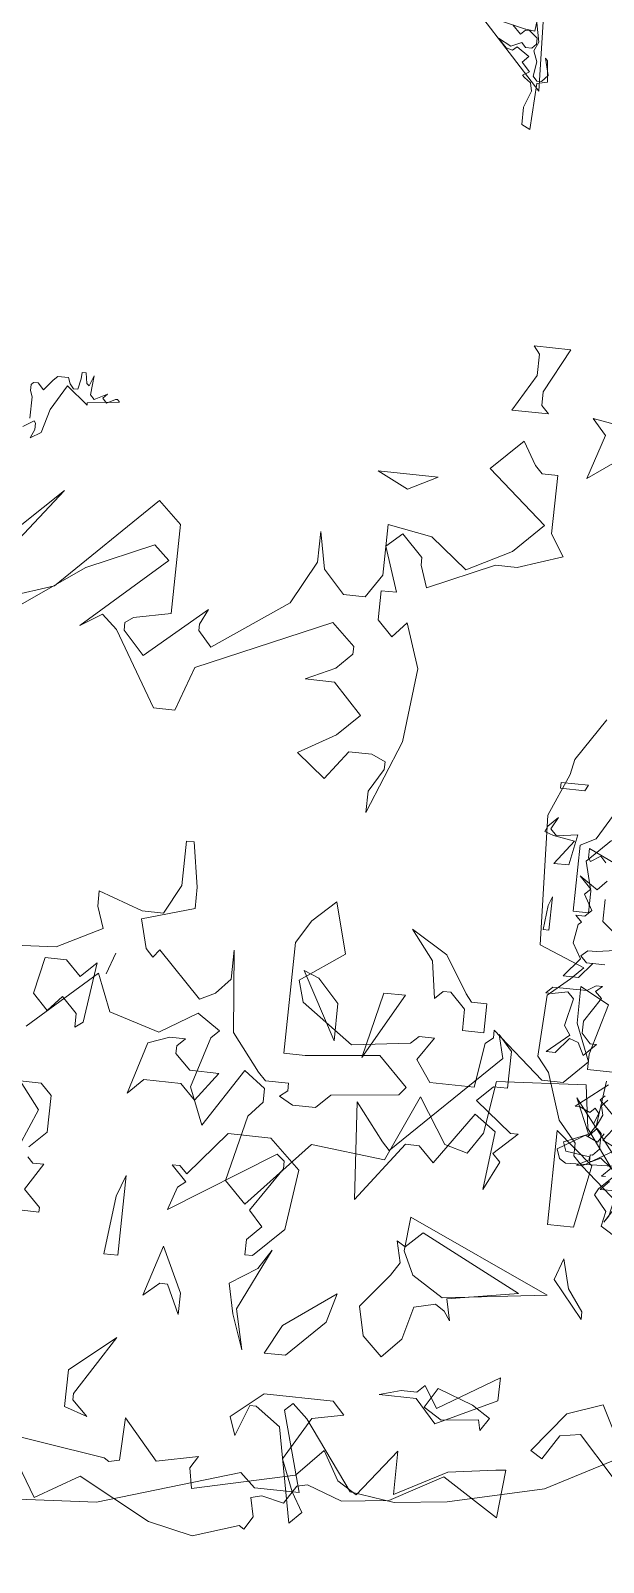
# Model space of a CAD drawing. Header units: metres. Extents: x 329311 to 330425, y 7396637 to 7397287.
# Drawn here: x 329856.819 to 329857.256, y 7397026.952 to 7397028.12 of the extents above; entities that cross this region are included whole.
import ezdxf

# ---------------------------------------------------------------- set-up
doc = ezdxf.new("R2010")
doc.units = ezdxf.units.M
doc.linetypes.add('CACHE2', pattern=[4.7625, 3.175, -1.5875])
doc.layers.get('0').update_dxf_attribs({"lineweight": 18})
doc.layers.add('ARBRE', color=251, linetype='Continuous', lineweight=13)
doc.layers.add('AXES+POTEAUX', color=6, linetype='CACHE2', lineweight=13)
doc.layers.add('VEGETAIS', color=3, linetype='Continuous')
pattern_1 = [(341.96263, (329827.33868, 7397103.38185), (0.0540704, 0.16604302), [0.127, -0.047625]), (71.96263, (329827.33868, 7397103.38185), (-0.16604302, 0.0540704), [0.127, -0.047625])]

# ---------------------------------------------------------------- blocks, each defined once
blk = doc.blocks.new('WMF26', base_point=(0, 0.0008))
at = {"color": 85}
for points in [[(11.9727, -3.1163), (12.4238, -3.5016), (12.5251, -3.6045), (12.5251, -3.7494), (12.7359, -3.9898), (12.9112, -4.5142), (13.0496, -4.688), (13.0199, -5.387), (12.7721, -5.5977), (12.6346, -5.7369), (13.1582, -5.9476), (13.2233, -7.4181), (13.0199, -7.9055), (12.9837, -8.0792), (12.6708, -8.5666)], [(9.5274, -11.9578), (8.756, -12.3728), (8.3048, -12.4823), (8.0578, -12.5119), (7.8462, -12.4823), (7.6066, -12.162), (7.5342, -12.097), (7.4979, -12.1332), (7.6066, -12.5119), (7.395, -12.5119), (7.3226, -12.4461), (6.6606, -12.6568), (6.2095, -12.6857)]]:
    blk.add_lwpolyline(points, dxfattribs=at)
at = {"color": 63}
for points in [[(11.4375, -2.4255), (12.1357, -2.8404), (12.0995, -3.0142), (12.2452, -3.1895), (12.209, -3.262), (12.0344, -3.4365)], [(12.0706, -3.7132), (12.4205, -3.5016), (12.4856, -3.5016), (12.3464, -3.5757), (12.3464, -3.6119), (12.6239, -3.6481), (12.6601, -3.7494), (12.4205, -3.8515), (12.274, -3.7856), (12.209, -3.8877)], [(8.9931, -10.9468), (8.7823, -10.6628), (8.7519, -10.4594), (8.3303, -10.4882), (8.2941, -10.736), (8.2282, -10.8381), (8.1195, -10.8085), (7.9812, -10.5977), (7.8429, -10.9106), (7.4938, -10.8744), (7.2098, -11.1872), (7.1085, -11.0851), (7.181, -10.7723), (7.246, -10.699), (7.246, -10.634), (7.1447, -10.5607), (6.9694, -10.8381), (6.8969, -10.6628), (6.9694, -10.4232), (7.0064, -10.387), (6.8969, -10.3145), (6.7224, -10.4232), (6.482, -10.3507), (6.4095, -10.1754), (6.0975, -10.4594)], [(5.6389, -10.1103), (6.1987, -10.0733), (6.4095, -9.9646), (6.3733, -9.8625), (6.3733, -9.7892), (6.5849, -9.8625), (6.6862, -9.8625), (6.7586, -9.7242), (6.7586, -9.5134), (6.7948, -9.5134), (6.8311, -9.7242), (6.8311, -9.8255), (6.5849, -9.8996), (6.6211, -10.037), (6.6573, -10.0733), (6.6862, -10.037), (6.8969, -10.2478), (6.9694, -10.2116), (7.0352, -10.1391), (7.0352, -10.0008), (7.0723, -10.387), (7.2098, -10.5607), (7.246, -10.5977), (7.3555, -10.5977), (7.3555, -10.634), (7.3193, -10.6628), (7.3843, -10.699), (7.4938, -10.699), (7.5597, -10.634), (7.8791, -10.5977), (7.9088, -10.5607), (7.7696, -10.4232), (7.4205, -10.4594), (7.3193, -10.4594), (7.3193, -9.9358), (7.3843, -9.8255), (7.4938, -9.7242), (7.5597, -9.9646), (7.3555, -10.1103), (7.3843, -10.2116), (7.6321, -10.387), (7.9088, -10.3507), (7.945, -10.3145), (8.0175, -10.3145), (7.945, -10.4232), (8.0175, -10.5245), (8.2282, -10.5245), (8.2579, -10.3145), (8.2941, -10.284), (8.2941, -10.2478), (8.5419, -10.4594), (8.6432, -10.4594), (8.7519, -10.3507), (8.6794, -10.1754), (8.6794, -10.0008), (8.8185, -10.0733), (8.7519, -10.3145), (8.7519, -10.387), (9.0655, -10.387)], [(8.7519, -9.3018), (8.6432, -9.4113), (8.6794, -9.5496), (8.6794, -9.6517), (8.6069, -9.6517), (8.6069, -9.3381), (8.6794, -9.3018), (8.8185, -9.0622)], [(12.209, -4.2738), (12.274, -4.2006), (12.2452, -4.0993), (12.3102, -3.9602), (12.2452, -4.4846)], [(7.9993, -5.5063), (8.0183, -5.5961), (7.9993, -5.6381), (8.0183, -5.6891), (8.0076, -5.7575), (8.0282, -5.7789), (8.0496, -5.7789), (8.0784, -5.7476), (8.0578, -5.6669), (8.0685, -5.6784), (8.0784, -5.7789), (8.0282, -5.7896), (8.0183, -6.0086), (7.9779, -5.9896), (7.9779, -5.9081), (8.0076, -5.8291), (7.9993, -5.7896), (7.9681, -5.7682), (7.9574, -5.7575), (7.9886, -5.7393), (7.9491, -5.6973), (7.9779, -5.6669), (7.9178, -5.6274), (7.8989, -5.6463), (7.8668, -5.6381), (7.8273, -5.5961), (7.8882, -5.6274), (7.9384, -5.606), (7.9574, -5.6274), (7.9886, -5.6274), (8.0076, -5.606), (8.0076, -5.5771), (7.9681, -5.5459), (7.9491, -5.5459), (7.9277, -5.5664), (7.8882, -5.5269)], [(5.8447, -7.6288), (5.8365, -7.619), (5.7863, -7.6503)], [(5.8151, -7.6083), (5.8151, -7.5078), (5.8052, -7.4782), (5.8052, -7.4494), (5.8151, -7.4387), (5.8365, -7.4387), (5.8653, -7.4683), (5.9056, -7.4181), (5.9262, -7.3991), (5.9765, -7.3991), (5.9872, -7.428), (6.0061, -7.4494), (6.0267, -7.4494), (6.0374, -7.3991), (6.0374, -7.3679), (6.0563, -7.3679), (6.0662, -7.4181), (6.0769, -7.428), (6.0967, -7.3777), (6.0884, -7.4683), (6.1074, -7.4889), (6.1675, -7.4576), (6.1469, -7.4782), (6.1675, -7.4996), (6.2078, -7.4782), (6.2177, -7.4782), (6.2284, -7.4889), (6.0769, -7.5078), (6.0769, -7.5185), (5.9765, -7.4387), (5.9056, -7.558), (5.876, -7.6692), (5.8258, -7.7005), (5.8447, -7.6585), (5.8447, -7.6288), (5.8447, -7.6288)], [(6.482, -10.0733), (6.4457, -10.1754), (6.482, -10.0733), (6.482, -10.0733)]]:
    blk.add_lwpolyline(points, dxfattribs=at)
at = {"color": 106}
for points in [[(12.1431, -3.4085), (12.1908, -3.4085), (12.0912, -3.5082), (12.2172, -3.6086), (12.3168, -3.5608), (12.3423, -3.5608), (12.3423, -3.6349), (12.3168, -3.6349), (12.2427, -3.7082), (12.2427, -3.8869), (12.2954, -3.9396), (12.3958, -3.8342), (12.3168, -3.9602), (12.3423, -3.9873), (12.2954, -4.1133), (12.3423, -4.166), (12.3958, -4.1133), (12.5218, -4.166), (12.5696, -4.166), (12.2172, -4.4451)], [(12.2427, -4.3183), (12.2954, -4.2656), (12.0912, -4.0664)], [(12.0649, -4.0137), (12.2172, -3.8136), (12.0435, -3.7346)], [(12.0171, -3.2562), (12.1908, -3.2562), (12.0912, -3.3558)], [(12.7145, -4.9251), (12.8602, -4.7497), (12.9623, -4.7497), (12.7145, -4.9613), (12.7869, -5.0634), (12.7145, -5.3763), (12.7869, -5.4487), (12.9623, -5.4125), (13.0347, -5.4125), (12.9623, -5.4849), (12.5762, -5.4849), (12.4749, -5.5508), (12.4016, -5.5508), (12.4749, -5.4849), (12.4016, -5.4125), (12.5762, -5.1358), (12.5762, -4.9975), (12.4749, -4.8889), (12.4016, -4.8889), (12.5399, -4.7497), (12.6124, -4.8889), (12.7145, -4.9251), (12.7145, -4.9251)], [(8.1805, -4.9448), (8.1302, -4.986), (8.1195, -5.0881), (8.3427, -5.0856), (8.3707, -5.0626), (8.3501, -5.2099), (8.4011, -5.2157), (8.4373, -5.3647), (8.285, -5.1317), (8.1607, -5.1391), (8.1805, -5.4413), (8.0784, -5.4306), (8.0273, -5.4718), (8.0422, -5.825), (7.7252, -5.4915), (7.9434, -5.5401), (7.9944, -5.5459), (8.066, -4.8609), (7.9746, -4.7933), (8.071, -4.809), (8.1805, -4.9448), (8.1805, -4.9448)], [(12.6857, -5.8348), (12.7869, -6.0094), (12.7507, -6.2202), (12.7145, -6.2498), (12.7869, -6.3222), (12.6857, -6.3222), (12.6124, -6.3947), (12.7145, -6.5701), (12.6486, -6.6351), (12.7869, -6.7734), (12.5762, -6.6351), (12.4749, -6.7438)], [(12.5111, -6.9488), (12.5762, -7.0212), (12.6857, -6.9488), (12.7145, -6.985), (12.7145, -7.0937), (12.4016, -6.9488)], [(12.4749, -6.5338), (12.4749, -6.286), (12.2633, -6.1115)], [(12.2995, -5.9723), (12.5111, -5.9361), (12.6124, -5.9361), (12.6857, -5.8711), (12.6124, -5.7986), (12.4016, -5.7986), (12.5399, -5.7986), (12.6857, -5.6232), (12.8602, -5.6232), (12.6857, -5.8348), (12.6857, -5.8348)], [(13.1418, -6.1238), (13.1121, -6.3996), (13.0759, -6.5017), (13.0759, -6.1238), (13.1418, -6.1238), (13.1418, -6.1238)], [(12.8898, -7.1587), (13.136, -7.195), (13.2381, -7.232), (13.2093, -7.2971), (13.0998, -7.4066), (13.1731, -7.2682), (13.0998, -7.195), (12.8602, -7.232), (12.9261, -6.8821), (13.0998, -6.8821), (12.8898, -7.1587), (12.8898, -7.1587)], [(8.2101, -7.232), (8.2101, -7.2971), (8.2463, -7.3333), (8.0726, -7.3333), (8.1739, -7.1587), (8.1739, -7.0575), (8.1451, -7.0212), (8.3196, -7.0212), (8.2101, -7.232), (8.2101, -7.232)], [(8.6975, -7.4428), (8.4579, -7.6173), (8.5238, -7.4066), (8.4579, -7.3333), (8.6975, -7.3703), (8.6975, -7.4428), (8.6975, -7.4428)], [(8.2463, -7.6173), (8.3196, -7.6173), (8.3196, -7.894), (8.3855, -7.996), (8.1739, -8.0685), (8.0726, -8.0685), (7.7589, -8.2076), (7.7227, -8.1047), (7.7227, -8.0685), (7.6214, -7.9672), (7.5482, -8.0323), (7.6214, -8.2439), (7.5482, -8.2439), (7.5482, -8.3814), (7.6214, -8.4546), (7.6865, -8.3814), (7.7589, -8.5921), (7.7227, -8.942), (7.5852, -9.2911), (7.5852, -9.1899), (7.6503, -9.0804), (7.6503, -9.0441), (7.5852, -9.0145), (7.4757, -9.0145), (7.3736, -9.1528), (7.2353, -9.0441), (7.4098, -8.942), (7.5119, -8.8399), (7.3736, -8.695), (7.2353, -8.695), (7.3736, -8.6292), (7.4469, -8.5559), (7.4469, -8.5197), (7.3374, -8.4176), (6.7117, -8.695), (6.6392, -8.9058), (6.5371, -8.9058), (6.3255, -8.5559), (6.2531, -8.4909), (6.1518, -8.5559), (6.5371, -8.2076), (6.4639, -8.141), (6.1518, -8.2801), (5.7657, -8.5559)], [(5.7295, -8.2076), (6.0127, -7.9302), (5.8019, -8.2076)], [(5.8019, -8.4546), (6.0127, -8.3814), (6.4639, -7.9302), (6.5734, -8.0323), (6.5734, -8.4546), (6.3988, -8.4909), (6.3618, -8.5197), (6.3618, -8.5559), (6.4639, -8.6654), (6.7479, -8.4176), (6.7117, -8.4909), (6.7117, -8.5197), (6.7767, -8.5921), (7.1266, -8.3451), (7.2353, -8.141), (7.2353, -7.996), (7.2715, -8.1706), (7.3736, -8.2801), (7.4757, -8.2801), (7.5482, -8.1706), (7.5482, -7.9302), (7.7589, -7.9672), (7.9343, -8.1047), (8.1451, -7.996), (8.2826, -7.8577), (7.9993, -7.6173), (8.1451, -7.4724), (8.2101, -7.5811), (8.2463, -7.6173), (8.2463, -7.6173)], [(7.6214, -7.7556), (7.4757, -7.6832), (7.7589, -7.6832), (7.6214, -7.7556), (7.6214, -7.7556)], [(13.1121, -7.805), (12.7985, -7.805), (12.8363, -7.7392), (13.1121, -7.7392), (13.1121, -7.805), (13.1121, -7.805)], [(8.1451, -10.0914), (8.1739, -10.1284), (8.2463, -10.1284), (8.2463, -10.2659), (8.1451, -10.2659), (8.1451, -10.1647), (8.0726, -10.0914), (8.0356, -10.0914), (7.9993, -10.1284), (7.9705, -9.9539), (7.861, -9.8148), (8.0356, -9.9177), (8.1451, -10.0914), (8.1451, -10.0914)], [(7.5482, -10.2009), (7.5482, -10.3763), (7.3736, -10.0626), (7.4469, -10.0914), (7.5482, -10.2009), (7.5482, -10.2009)], [(6.3255, -10.2009), (6.3988, -10.1284), (6.3618, -10.4125), (6.3255, -10.4413), (6.3255, -10.3763), (6.2531, -10.3022), (6.188, -10.3763), (6.1156, -10.3022), (6.1518, -10.1284), (6.2531, -10.1284), (6.3255, -10.2009), (6.3255, -10.2009)], [(7.6865, -10.4413), (7.7589, -10.1284), (7.861, -10.1284), (7.6865, -10.4413), (7.6865, -10.4413)], [(8.3855, -10.5137), (8.3196, -10.5137), (8.2463, -10.5862), (8.4217, -10.7245), (8.4579, -10.7245), (8.3492, -10.8266), (8.3855, -10.8637), (8.3196, -11.0012), (8.3492, -10.7245), (8.2463, -10.6521), (8.0726, -10.8999), (7.9993, -10.8266), (7.9343, -10.8266), (7.7227, -11.1107), (7.6865, -10.6521), (7.8248, -10.8266), (7.861, -10.8637), (8.3492, -10.3763), (8.3196, -10.2659), (8.3855, -10.3392), (8.3855, -10.5137), (8.3855, -10.5137)], [(6.8129, -10.4775), (6.8129, -10.5137), (6.8862, -10.5862), (7.0245, -10.5862), (6.9224, -10.7245), (6.85, -10.6521), (6.6754, -10.6521), (6.603, -10.7245), (6.6754, -10.4775), (6.7767, -10.4413), (6.85, -10.4413), (6.8129, -10.4775), (6.8129, -10.4775)], [(8.9231, -11.0629), (8.9453, -10.9567), (8.9643, -10.9262), (8.9404, -10.8258), (8.6942, -10.8365), (8.6638, -10.8176), (8.6481, -10.7739), (8.7873, -10.6875), (8.7156, -10.5245), (8.9717, -10.8455), (8.9956, -10.9452), (8.9033, -11.0934), (8.9231, -11.0629), (8.9231, -11.0629)], [(6.1222, -11.0242), (6.1955, -10.8464), (6.0958, -10.7196), (6.1955, -10.7196), (6.2481, -10.7731), (6.2481, -10.946), (6.1691, -11.0242)], [(6.1691, -11.072), (6.1955, -11.0983), (6.2481, -11.0983), (6.1691, -11.2251), (6.2481, -11.3033), (6.2481, -11.3247), (6.1691, -11.3247)], [(8.7626, -11.1329), (8.6391, -11.1329), (8.6391, -10.6875), (8.8194, -10.8365), (8.7626, -11.1329), (8.7626, -11.1329)], [(6.067, -12.3604), (6.6746, -12.4452), (6.6993, -12.4601), (6.7487, -12.4485), (6.7545, -12.246), (6.92, -12.4345), (7.1167, -12.3926), (7.0822, -12.4494), (7.0995, -12.5457), (7.5803, -12.4321), (7.7029, -12.302), (7.782, -12.437), (7.875, -12.4946), (8.0496, -12.2682), (8.0504, -12.4749), (8.2941, -12.3423), (8.5189, -12.3102), (8.5658, -12.3045), (8.5452, -12.5325), (8.2784, -12.367), (8.0314, -12.5053), (7.81, -12.5309), (7.642, -12.4708), (7.5926, -12.4823), (7.5391, -12.5687), (7.4329, -12.5457), (7.3827, -12.558), (7.4033, -12.6478), (7.3654, -12.7095), (7.3407, -12.6947), (7.1258, -12.7663), (6.9134, -12.7211), (6.5709, -12.5432), (6.3667, -12.6651), (6.2045, -12.4016)], [(7.4469, -11.0012), (7.4098, -11.2852), (7.2715, -11.4235), (7.2353, -11.4235), (7.2353, -11.3511), (7.3003, -11.2852), (7.2353, -11.2127), (7.3736, -11.0012), (7.3736, -10.9649), (7.3374, -10.9361), (6.85, -11.249), (6.8862, -11.1395), (6.9224, -11.1107), (6.85, -11.0374), (6.8862, -11.0374), (6.9224, -11.0736), (7.097, -10.8637), (7.3003, -10.8637), (7.4469, -11.0012), (7.4469, -11.0012)], [(6.5734, -11.4886), (6.603, -11.2127), (6.6392, -11.1107), (6.6392, -11.4886), (6.5734, -11.4886), (6.5734, -11.4886)], [(7.9952, -11.1658), (7.9804, -11.3272), (8.0331, -11.4367), (8.1813, -11.5281), (8.6736, -11.4647), (7.9952, -11.1658), (7.9952, -11.1658)], [(8.5378, -11.4713), (8.2035, -11.5314), (8.2274, -11.6326), (8.1986, -11.5906), (8.1541, -11.5618), (8.0529, -11.5865), (8.0133, -11.7413), (7.9244, -11.8343), (7.8306, -11.7454), (7.7976, -11.6088), (7.9285, -11.4474), (7.9672, -11.3848), (7.9434, -11.2835), (7.9837, -11.3082), (8.0611, -11.2333), (8.5378, -11.4713), (8.5378, -11.4713)], [(8.8441, -11.5248), (8.8441, -11.561), (8.6975, -11.3873), (8.7337, -11.2852), (8.77, -11.4235), (8.8441, -11.5248), (8.8441, -11.5248)], [(7.1752, -11.5651), (7.3028, -11.482), (7.3604, -11.3889), (7.223, -11.6812), (7.2682, -11.8706), (7.2081, -11.7059), (7.1752, -11.5651), (7.1752, -11.5651)], [(6.9513, -11.7364), (6.8862, -11.5989), (6.85, -11.5989), (6.7767, -11.6639), (6.85, -11.4235), (6.9513, -11.6351), (6.9513, -11.7364), (6.9513, -11.7364)], [(7.4757, -11.8747), (7.3736, -11.8747), (7.4469, -11.7364), (7.6865, -11.561), (7.6503, -11.7001), (7.4757, -11.8747), (7.4757, -11.8747)], [(6.5001, -12.1875), (6.5734, -12.26), (6.4639, -12.2238), (6.4639, -12.0492), (6.6754, -11.8747), (6.5001, -12.1587), (6.5001, -12.1875), (6.5001, -12.1875)], [(8.2101, -12.1225), (8.1088, -12.013), (7.9343, -12.013), (8.0356, -11.9834), (8.1088, -11.9834), (8.1451, -11.9471), (8.2101, -12.0492), (8.4942, -11.8747), (8.4942, -11.9834), (8.2101, -12.1225), (8.2101, -12.1225)], [(8.2076, -11.9554), (8.3764, -12.0171), (8.4629, -12.0706), (8.4242, -12.1324), (8.4126, -12.0822), (8.2373, -12.1027), (8.1508, -12.0492), (8.2076, -11.9554), (8.2076, -11.9554)], [(8.8243, -12.0114), (8.9898, -11.9513), (9.0845, -12.1299), (9.1339, -12.1184), (9.1207, -12.195), (9.0672, -12.2814), (8.8976, -12.1003), (8.8013, -12.1176), (8.728, -12.2345), (8.6728, -12.2007), (8.8243, -12.0114), (8.8243, -12.0114)], [(7.7779, -12.1274), (7.6297, -12.1579), (7.5119, -12.3621), (7.5737, -12.5111), (7.6297, -12.6033), (7.5737, -12.6593), (7.4815, -12.2139), (7.3629, -12.1274), (7.3325, -12.1274), (7.2765, -12.2756), (7.246, -12.1892), (7.3942, -12.0657), (7.7219, -12.0657), (7.7779, -12.1274), (7.7779, -12.1274)]]:
    blk.add_lwpolyline(points, dxfattribs=at)
blk = doc.blocks.new('T2_02')
at = {"xscale": 0.3499999999999943, "yscale": 0.3499999999999943, "zscale": 0.3499999999999943}
blk.add_blockref('WMF26', (-2.2399, 1.997), dxfattribs=at)

msp = doc.modelspace()

# ---------------------------------------------------------------- hatches: boundary and pattern name
at = {"layer": 'AXES+POTEAUX'}
h = msp.add_hatch(dxfattribs=at)
h.set_pattern_fill('ANGLE', color=253, scale=0.025)
h.set_pattern_definition(pattern_1)
edge = h.paths.add_edge_path()
edge.add_line((329826.7385, 7397041.2079), (329842.2426, 7397036.1779))
edge.add_line((329846.8442, 7397037.6251), (329826.8826, 7397044.0928))
edge.add_line((329826.7385, 7397041.2079), (329826.8826, 7397044.0928))
edge.add_line((329844.8123, 7397035.297), (329860.3047, 7397030.2222))
edge.add_line((329859.606, 7397032.0674), (329846.4153, 7397036.308))
edge.add_line((329845.088, 7397036.1686), (329844.8123, 7397035.297))
edge.add_line((329842.5027, 7397037.0002), (329845.088, 7397036.1686))
edge.add_line((329846.4153, 7397036.308), (329846.8442, 7397037.6251))
edge.add_line((329862.8868, 7397029.3806), (329868.6707, 7397027.4942))
edge.add_line((329868.6707, 7397027.4942), (329868.1393, 7397025.8622))
edge.add_line((329868.1393, 7397025.8622), (329869.8371, 7397025.3093))
edge.add_line((329869.8371, 7397025.3093), (329870.2976, 7397026.7236))
edge.add_line((329870.4296, 7397026.6807), (329870.9966, 7397028.5012))
edge.add_line((329870.9966, 7397028.5012), (329869.4474, 7397029.0057))
edge.add_line((329869.3891, 7397028.8268), (329864.8797, 7397030.2953))
edge.add_line((329864.8797, 7397030.2953), (329865.243, 7397031.6298))
edge.add_line((329865.243, 7397031.6298), (329860.0176, 7397033.3314))
edge.add_line((329860.0176, 7397033.3314), (329859.606, 7397032.0674))
edge.add_line((329860.3047, 7397030.2222), (329860.5922, 7397031.1312))
edge.add_line((329860.5922, 7397031.1312), (329863.1775, 7397030.2996))
edge.add_line((329863.1775, 7397030.2996), (329862.8868, 7397029.3806))
edge.add_line((329842.2426, 7397036.1779), (329842.5027, 7397037.0002))
edge.add_line((329869.4474, 7397029.0057), (329869.3891, 7397028.8268))
h = msp.add_hatch(dxfattribs=at)
h.set_pattern_fill('ANGLE', color=253, scale=0.025)
h.set_pattern_definition(pattern_1)
edge = h.paths.add_edge_path()
edge.add_line((329819.1935, 7397028.939), (329822.1725, 7397038.0422))
edge.add_line((329820.2002, 7397038.2398), (329816.6358, 7397027.294))
edge.add_line((329820.2002, 7397038.2398), (329822.1725, 7397038.0422))
edge.add_line((329816.6358, 7397027.294), (329819.0805, 7397026.5098))
edge.add_line((329821.7047, 7397025.6285), (329840.3785, 7397019.5539))
edge.add_line((329819.3852, 7397027.2995), (329821.9742, 7397026.4804))
edge.add_line((329819.1387, 7397026.5209), (329819.3646, 7397027.2351))
edge.add_line((329821.9742, 7397026.4804), (329821.7121, 7397025.6518))
edge.add_line((329823.38, 7397027.5745), (329819.1935, 7397028.939))
edge.add_line((329822.9529, 7397026.2608), (329823.38, 7397027.5745))
edge.add_line((329837.125, 7397021.6588), (329822.9529, 7397026.2608))
edge.add_line((329837.5369, 7397022.9656), (329837.125, 7397021.6588))
edge.add_line((329846.004, 7397020.2084), (329837.5369, 7397022.9656))
edge.add_line((329840.3785, 7397019.5539), (329840.6662, 7397020.4632))
edge.add_line((329840.6662, 7397020.4632), (329843.2554, 7397019.644))
edge.add_line((329843.2554, 7397019.644), (329842.8615, 7397018.3987))
edge.add_line((329842.8615, 7397018.3987), (329859.1769, 7397013.0858))
edge.add_line((329845.5763, 7397018.8948), (329846.004, 7397020.2084))
edge.add_line((329859.5832, 7397014.3336), (329845.5763, 7397018.8948))
edge.add_line((329859.1769, 7397013.0858), (329859.5832, 7397014.3336))

# ---------------------------------------------------------------- linework, layer by layer
at = {"layer": 'VEGETAIS'}
for points in [[(329847.8946, 7397029.9556), (329859.0534, 7397027.4591), (329856.1037, 7397025.7079), (329852.7553, 7397028.1916), (329848.3655, 7397027.8746), (329847.8946, 7397029.9556)], [(329847.435, 7397025.0224), (329852.1967, 7397026.8803), (329855.6131, 7397024.2012), (329859.7601, 7397026.1018), (329862.3647, 7397020.0764), (329856.2643, 7397021.8999), (329847.435, 7397025.0224)]]:
    msp.add_spline(points, degree=3, dxfattribs=at)

# ---------------------------------------------------------------- block references
at = {"layer": 'ARBRE'}
for p, xscale, yscale, zscale, rotation in [((329856.945, 7397028.1208), 0.4621142716754235, 0.4621142716754235, 0.4621142716754235, 354.0121026411171), ((329857.6577, 7397027.3596), 0.1918409178794672, 0.1918409178794672, 0.1918409178794672, 174.0121026411205)]:
    msp.add_blockref('T2_02', p, dxfattribs=dict(at, xscale=xscale, yscale=yscale, zscale=zscale, rotation=rotation))

doc.saveas('drawing.dxf')
